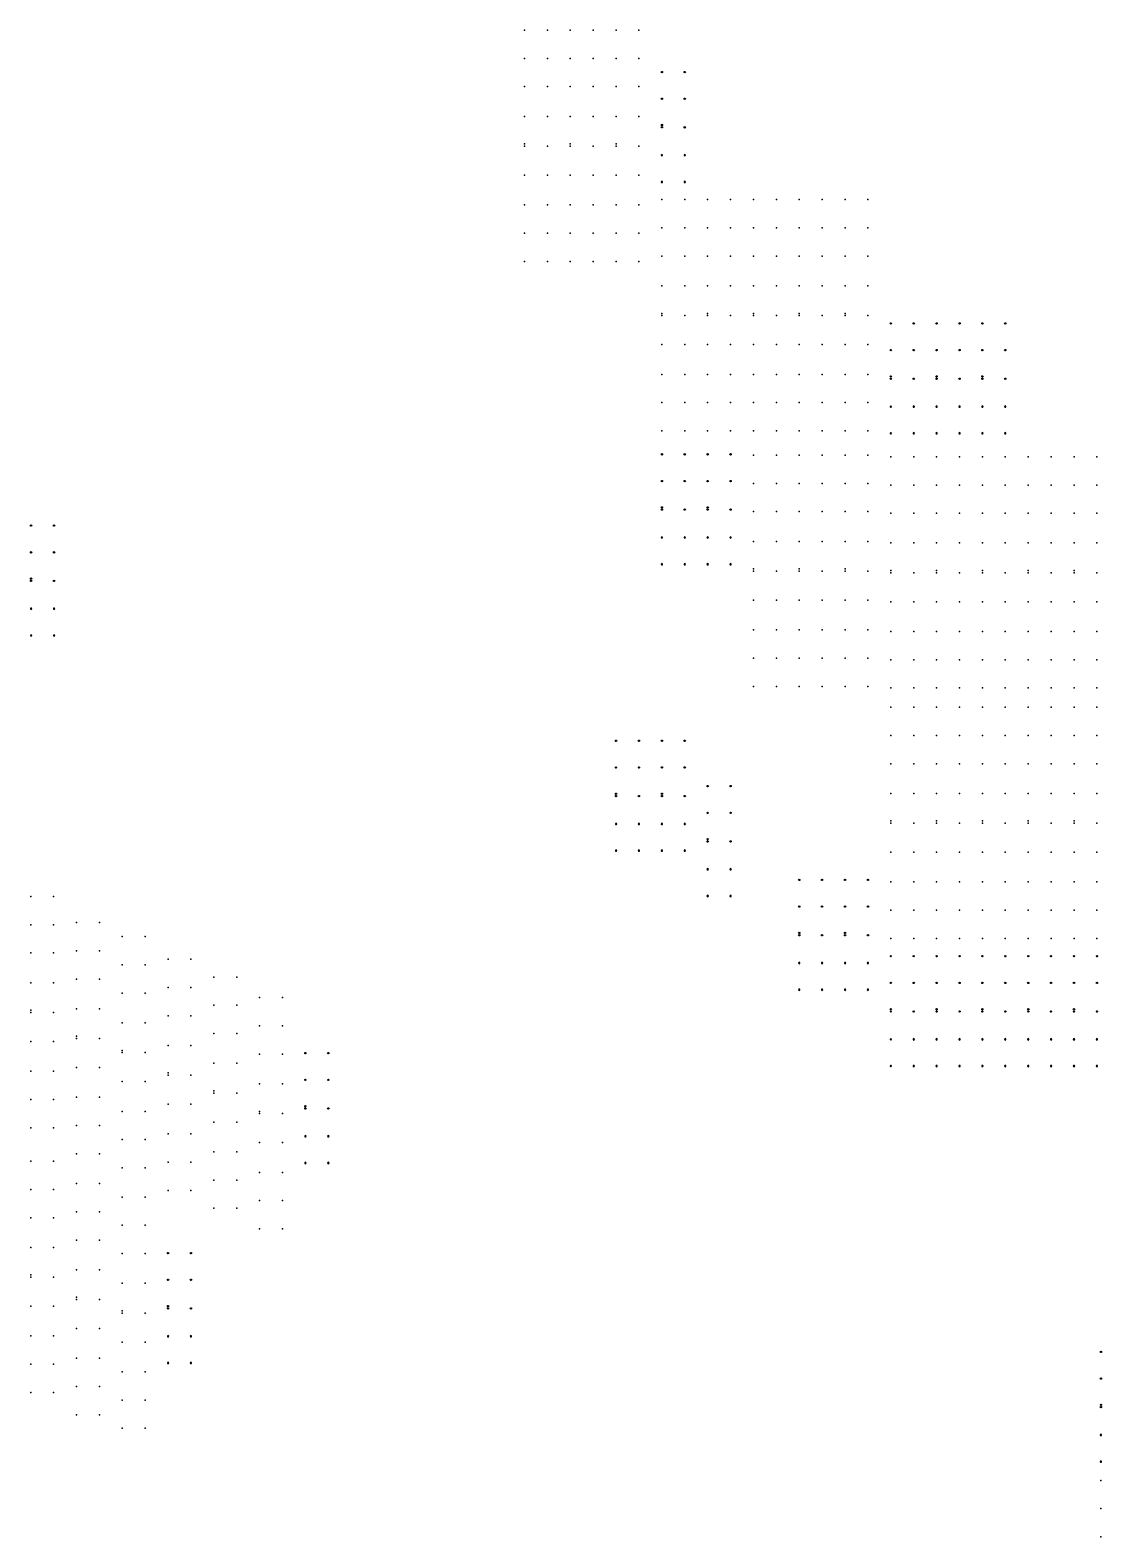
# Model space of a CAD drawing. Header units: millimetres. Extents: x 472828 to 475087, y 4317878 to 4319084.
# Drawn here: x 474240.9 to 474521.8, y 4318277.2 to 4318672.1 of the extents above; entities that cross this region are included whole.
import ezdxf

# ---------------------------------------------------------------- set-up
doc = ezdxf.new("R2010")
doc.units = ezdxf.units.MM
doc.linetypes.add('CENTER2', pattern=[1.125, 0.75, -0.125, 0.125, -0.125])
for name, color, linetype in [('10_T3_EOS_PILE_CP170_2_205', 10, 'Continuous'), ('11_T3_EOS_PILE_CP170_1_255', 11, 'Continuous'), ('12_T3_EOS_PILE_CP140_205', 12, 'Continuous'), ('13_T3_EOS_PILE_HEA_MOT_170', 13, 'Continuous'), ('14_T3_EOS_PILE_CP140_195', 14, 'Continuous'), ('15_T3_EOS_PILE_IPEA_1_225', 15, 'Continuous'), ('1_T3_EOS_PILE_MOT_HEA_255', 1, 'Continuous'), ('2_T3_EOS_PILE_HEA_255', 2, 'Continuous'), ('3_T3_EOS_PILE_IPEA_1_255', 3, 'Continuous'), ('4_T3_EOS_PILE_IPEA_2_235', 4, 'Continuous'), ('5_T3_EOS_PILE_HEA_MOT_190', 5, 'Continuous'), ('6_T3_EOS_PILE_HEA_190', 6, 'Continuous'), ('7_T3_EOS_PILE_IPEA_2_MOT_255', 7, 'Continuous'), ('8_T3_EOS_PILE_CP170_1_220', 8, 'Continuous'), ('9_T3_EOS_PILE_HEA_155', 9, 'Continuous')]:
    doc.layers.add(name, color=color, linetype=linetype)

# ---------------------------------------------------------------- blocks, each defined once
blk = doc.blocks.new('*U3')
at = {"color": 0, "linetype": 'CENTER2', "transparency": 16777216}
for p, q in [((-183, 0), (-36, 0)), ((0, 36), (0, 183)), ((36, 0), (183, 0)), ((0, -183), (0, -36))]:
    blk.add_line(p, q, dxfattribs=at)
at = {"color": 0, "linetype": 'Continuous', "transparency": 16777216}
for p, q in [((-18, 0), (18, 0)), ((0, -18), (0, 18))]:
    blk.add_line(p, q, dxfattribs=at)
blk = doc.blocks.new('A$C6274595C')
at = {"color": 0}
blk.add_circle((0, 0), 179, dxfattribs=at)
at = {"color": 0, "linetype": 'CENTER2', "rotation": 45}
blk.add_blockref('*U3', (0, 0), dxfattribs=at)
blk = doc.blocks.new('*U5')
at = {"color": 0, "linetype": 'CENTER2', "transparency": 16777216}
for p, q in [((-183, 0), (-36, 0)), ((0, 36), (0, 183)), ((36, 0), (183, 0)), ((0, -183), (0, -36))]:
    blk.add_line(p, q, dxfattribs=at)
at = {"color": 0, "linetype": 'Continuous', "transparency": 16777216}
for p, q in [((-18, 0), (18, 0)), ((0, -18), (0, 18))]:
    blk.add_line(p, q, dxfattribs=at)
blk = doc.blocks.new('b-p')
at = {"color": 5}
blk.add_circle((0, 0), 179, dxfattribs=at)
at = {"color": 5, "linetype": 'CENTER2', "rotation": 45}
blk.add_blockref('*U5', (0, 0), dxfattribs=at)
blk = doc.blocks.new('*U7')
at = {"color": 0, "linetype": 'CENTER2', "transparency": 16777216}
for p, q in [((-183, 0), (-36, 0)), ((0, 36), (0, 183)), ((36, 0), (183, 0)), ((0, -183), (0, -36))]:
    blk.add_line(p, q, dxfattribs=at)
at = {"color": 0, "linetype": 'Continuous', "transparency": 16777216}
for p, q in [((-18, 0), (18, 0)), ((0, -18), (0, 18))]:
    blk.add_line(p, q, dxfattribs=at)
blk = doc.blocks.new('PVH POST')
at = {"color": 5}
blk.add_circle((0, 0), 179, dxfattribs=at)
at = {"color": 5, "linetype": 'CENTER2', "rotation": 45}
blk.add_blockref('*U7', (0, 0), dxfattribs=at)

msp = doc.modelspace()

# ---------------------------------------------------------------- linework, layer by layer
at = {"layer": '10_T3_EOS_PILE_CP170_2_205', "extrusion": (0, -0.005053, 0.999987)}
for p in [(474382.48, 4318672.09, -0.68), (474382.48, 4318664.69, -0.71), (474436.48, 4318627.67, 0.44), (474382.48, 4318618.89, -0.94), (474436.48, 4318620.27, 0.41), (474382.48, 4318611.49, -0.98), (474247.08, 4318445.03, 0.69), (474247.08, 4318437.63, 0.65), (474283.08, 4318428.6, 0.46), (474283.08, 4318421.2, 0.43), (474247.08, 4318322.47, 0.07), (474247.08, 4318315.07, 0.03)]:
    msp.add_point(p, dxfattribs=at)
at = {"layer": '10_T3_EOS_PILE_CP170_2_205', "extrusion": (0, -0.005388, 0.999985)}
for p in [(474424.48, 4318627.67, 0.46), (474448.48, 4318627.67, 0.46), (474424.48, 4318620.27, 0.42), (474448.48, 4318620.27, 0.42), (474508.48, 4318560.28, 0.54), (474508.48, 4318552.88, 0.5), (474472.48, 4318507.08, 0.29), (474472.48, 4318499.68, 0.25), (474259.08, 4318438.2, 0.84), (474259.08, 4318430.8, 0.8), (474271.08, 4318434.51, 0.87), (474271.08, 4318427.11, 0.83), (474289.08, 4318423.93, 0.61), (474289.08, 4318416.53, 0.57), (474289.08, 4318370.73, 0.32), (474289.08, 4318363.33, 0.28)]:
    msp.add_point(p, dxfattribs=at)
at = {"layer": '10_T3_EOS_PILE_CP170_2_205', "extrusion": (0, 0.001408, 0.999999)}
for p in [(474496.48, 4318560.28, 0.13), (474520.48, 4318560.28, 0.1), (474496.48, 4318552.88, 0.14), (474520.48, 4318552.88, 0.11), (474460.48, 4318507.51, 0.2), (474460.48, 4318500.11, 0.22)]:
    msp.add_point(p, dxfattribs=at)
at = {"layer": '10_T3_EOS_PILE_CP170_2_205', "extrusion": (0, 0.011108, 0.999938)}
for p in [(474448.48, 4318507.51, 0.13), (474448.48, 4318500.11, 0.22), (474259.08, 4318316.6, 0.04), (474259.08, 4318309.2, 0.13)]:
    msp.add_point(p, dxfattribs=at)
at = {"layer": '11_T3_EOS_PILE_CP170_1_255', "extrusion": (0, -0.005053, 0.999987)}
msp.add_point((474388.48, 4318641.69, -0.83), dxfattribs=at)
at = {"layer": '11_T3_EOS_PILE_CP170_1_255', "extrusion": (0, -0.005388, 0.999985)}
for p in [(474424.48, 4318597.27, 0.3), (474448.48, 4318597.27, 0.3), (474295.08, 4318393.53, 0.44)]:
    msp.add_point(p, dxfattribs=at)
at = {"layer": '11_T3_EOS_PILE_CP170_1_255', "extrusion": (0, 0.011108, 0.999938)}
for p in [(474448.48, 4318530.31, -0.12), (474259.08, 4318339.4, -0.21)]:
    msp.add_point(p, dxfattribs=at)
at = {"layer": '11_T3_EOS_PILE_CP170_1_255', "extrusion": (0, 0.001408, 0.999999)}
msp.add_point((474520.48, 4318529.88, 0.14), dxfattribs=at)
at = {"layer": '12_T3_EOS_PILE_CP140_205', "extrusion": (0, -0.005053, 0.999987)}
for p in [(474430.48, 4318627.67, 0.44), (474430.48, 4318620.27, 0.41), (474430.48, 4318574.47, 0.17), (474430.48, 4318567.07, 0.14), (474241.08, 4318445.03, 0.69), (474241.08, 4318437.63, 0.65), (474277.08, 4318428.6, 0.46), (474277.08, 4318421.2, 0.43), (474241.08, 4318391.83, 0.42), (474241.08, 4318384.43, 0.38), (474241.08, 4318375.66, 0.34), (474277.08, 4318375.4, 0.2), (474241.08, 4318368.26, 0.3), (474277.08, 4318368, 0.16), (474247.08, 4318337.67, 0.15), (474247.08, 4318329.87, 0.11), (474241.08, 4318322.47, 0.07), (474241.08, 4318315.07, 0.03)]:
    msp.add_point(p, dxfattribs=at)
at = {"layer": '12_T3_EOS_PILE_CP140_205', "extrusion": (0, 0.001408, 0.999999)}
for p in [(474454.48, 4318560.71, 0.13), (474490.48, 4318560.28, 0.13), (474454.48, 4318553.31, 0.14), (474490.48, 4318552.88, 0.14), (474460.48, 4318522.71, 0.18), (474460.48, 4318514.91, 0.19), (474454.48, 4318507.51, 0.2), (474490.48, 4318507.08, 0.2), (474454.48, 4318500.11, 0.22), (474490.48, 4318499.68, 0.22)]:
    msp.add_point(p, dxfattribs=at)
at = {"layer": '12_T3_EOS_PILE_CP140_205', "extrusion": (0, -0.005388, 0.999985)}
for p in [(474466.48, 4318560.28, 0.58), (474502.48, 4318560.28, 0.54), (474466.48, 4318552.88, 0.54), (474502.48, 4318552.88, 0.5), (474472.48, 4318522.28, 0.37), (474472.48, 4318514.48, 0.33), (474466.48, 4318507.08, 0.29), (474502.48, 4318507.08, 0.26), (474466.48, 4318499.68, 0.25), (474502.48, 4318499.68, 0.22), (474253.08, 4318438.2, 0.84), (474253.08, 4318430.8, 0.8), (474265.08, 4318434.51, 0.87), (474265.08, 4318427.11, 0.83), (474253.08, 4318385, 0.56), (474265.08, 4318381.31, 0.58), (474253.08, 4318377.6, 0.52), (474265.08, 4318373.91, 0.54)]:
    msp.add_point(p, dxfattribs=at)
at = {"layer": '13_T3_EOS_PILE_HEA_MOT_170', "extrusion": (0, -0.005053, 0.999987)}
for p in [(474436.48, 4318597.27, 0.29), (474247.08, 4318414.63, 0.54), (474283.08, 4318398.2, 0.31), (474241.08, 4318345.87, 0.19), (474241.08, 4318345.27, 0.19)]:
    msp.add_point(p, dxfattribs=at)
at = {"layer": '13_T3_EOS_PILE_HEA_MOT_170', "extrusion": (0, 0.001408, 0.999999)}
for p in [(474454.48, 4318530.91, 0.17), (474454.48, 4318530.31, 0.17), (474496.48, 4318529.88, 0.17)]:
    msp.add_point(p, dxfattribs=at)
at = {"layer": '13_T3_EOS_PILE_HEA_MOT_170', "extrusion": (0, -0.005388, 0.999985)}
for p in [(474466.48, 4318530.48, 0.42), (474466.48, 4318529.88, 0.41), (474508.48, 4318529.88, 0.38), (474259.08, 4318407.8, 0.68), (474271.08, 4318404.11, 0.71)]:
    msp.add_point(p, dxfattribs=at)
at = {"layer": '14_T3_EOS_PILE_CP140_195', "extrusion": (0, -0.005053, 0.999987)}
for p in [(474436.48, 4318589.67, 0.25), (474436.48, 4318581.87, 0.21), (474436.48, 4318574.47, 0.17), (474436.48, 4318567.07, 0.14), (474247.08, 4318407.03, 0.5), (474247.08, 4318399.23, 0.46), (474247.08, 4318391.83, 0.42), (474283.08, 4318390.6, 0.27), (474247.08, 4318384.43, 0.38), (474283.08, 4318382.8, 0.23), (474247.08, 4318375.66, 0.34), (474283.08, 4318375.4, 0.2), (474247.08, 4318368.26, 0.3), (474283.08, 4318368, 0.16), (474247.08, 4318360.86, 0.27), (474247.08, 4318353.07, 0.23)]:
    msp.add_point(p, dxfattribs=at)
at = {"layer": '14_T3_EOS_PILE_CP140_195', "extrusion": (0, 0.001408, 0.999999)}
for p in [(474460.48, 4318560.71, 0.13), (474460.48, 4318553.31, 0.14), (474460.48, 4318545.91, 0.15), (474460.48, 4318538.11, 0.16), (474496.48, 4318522.28, 0.18), (474496.48, 4318514.48, 0.19), (474496.48, 4318507.08, 0.2), (474496.48, 4318499.68, 0.22)]:
    msp.add_point(p, dxfattribs=at)
at = {"layer": '14_T3_EOS_PILE_CP140_195', "extrusion": (0, -0.005388, 0.999985)}
for p in [(474472.48, 4318560.28, 0.58), (474472.48, 4318552.88, 0.54), (474472.48, 4318545.48, 0.5), (474472.48, 4318537.68, 0.45), (474508.48, 4318522.28, 0.34), (474508.48, 4318514.48, 0.3), (474508.48, 4318507.08, 0.26), (474508.48, 4318499.68, 0.22), (474259.08, 4318400.2, 0.64), (474271.08, 4318396.51, 0.67), (474259.08, 4318392.4, 0.6), (474271.08, 4318388.71, 0.62), (474259.08, 4318385, 0.56), (474271.08, 4318381.31, 0.58), (474259.08, 4318377.6, 0.52), (474271.08, 4318373.91, 0.54)]:
    msp.add_point(p, dxfattribs=at)
at = {"layer": '15_T3_EOS_PILE_IPEA_1_225', "extrusion": (0, 0.001408, 0.999999)}
msp.add_point((474460.48, 4318530.31, 0.17), dxfattribs=at)
at = {"layer": '15_T3_EOS_PILE_IPEA_1_225', "extrusion": (0, -0.005388, 0.999985)}
msp.add_point((474472.48, 4318529.88, 0.41), dxfattribs=at)
at = {"layer": '15_T3_EOS_PILE_IPEA_1_225', "extrusion": (0, -0.005053, 0.999987)}
msp.add_point((474247.08, 4318345.27, 0.19), dxfattribs=at)
at = {"layer": '1_T3_EOS_PILE_MOT_HEA_255', "extrusion": (0, -0.005053, 0.999987)}
for p in [(474376.48, 4318641.69, -0.83), (474400.48, 4318641.69, -0.83), (474412.48, 4318597.27, 0.29), (474460.48, 4318597.27, 0.29), (474307.08, 4318388.12, 0.4)]:
    msp.add_point(p, dxfattribs=at)
at = {"layer": '1_T3_EOS_PILE_MOT_HEA_255', "extrusion": (0, -0.005388, 0.999985)}
for p in [(474436.48, 4318530.31, 0.43), (474472.48, 4318464.24, 0.06), (474271.08, 4318335.87, 0.36)]:
    msp.add_point(p, dxfattribs=at)
at = {"layer": '2_T3_EOS_PILE_HEA_255', "extrusion": (0, -0.005053, 0.999987)}
for p in [(474376.48, 4318672.09, -0.68), (474400.48, 4318672.09, -0.68), (474376.48, 4318664.69, -0.71), (474400.48, 4318664.69, -0.71), (474376.48, 4318657.29, -0.75), (474400.48, 4318657.29, -0.75), (474376.48, 4318649.49, -0.79), (474400.48, 4318649.49, -0.79), (474376.48, 4318634.09, -0.87), (474400.48, 4318634.09, -0.87), (474376.48, 4318626.29, -0.91), (474400.48, 4318626.29, -0.91), (474412.48, 4318627.67, 0.44), (474460.48, 4318627.67, 0.44), (474376.48, 4318618.89, -0.94), (474400.48, 4318618.89, -0.94), (474412.48, 4318620.27, 0.41), (474460.48, 4318620.27, 0.41), (474412.48, 4318612.87, 0.37), (474460.48, 4318612.87, 0.37), (474376.48, 4318611.49, -0.98), (474400.48, 4318611.49, -0.98), (474412.48, 4318605.07, 0.33), (474460.48, 4318605.07, 0.33), (474412.48, 4318589.67, 0.25), (474460.48, 4318589.67, 0.25), (474412.48, 4318581.87, 0.21), (474460.48, 4318581.87, 0.21), (474412.48, 4318574.47, 0.17), (474460.48, 4318574.47, 0.17), (474412.48, 4318567.07, 0.14), (474460.48, 4318567.07, 0.14), (474307.08, 4318418.52, 0.55), (474307.08, 4318411.12, 0.52), (474307.08, 4318403.72, 0.48), (474307.08, 4318395.92, 0.44), (474307.08, 4318380.52, 0.36), (474307.08, 4318372.72, 0.32), (474307.08, 4318365.32, 0.28), (474307.08, 4318357.92, 0.25)]:
    msp.add_point(p, dxfattribs=at)
at = {"layer": '2_T3_EOS_PILE_HEA_255', "extrusion": (0, -0.005388, 0.999985)}
for p in [(474436.48, 4318560.71, 0.6), (474436.48, 4318553.31, 0.56), (474436.48, 4318545.91, 0.52), (474436.48, 4318538.11, 0.47), (474436.48, 4318522.71, 0.39), (474436.48, 4318514.91, 0.35), (474436.48, 4318507.51, 0.31), (474436.48, 4318500.11, 0.27), (474472.48, 4318494.64, 0.23), (474472.48, 4318487.24, 0.19), (474472.48, 4318479.84, 0.15), (474472.48, 4318472.04, 0.1), (474472.48, 4318456.64, 0.02), (474472.48, 4318448.84, -0.02), (474472.48, 4318441.44, -0.06), (474472.48, 4318434.04, -0.1), (474271.08, 4318366.27, 0.52), (474271.08, 4318358.87, 0.48), (474271.08, 4318351.47, 0.44), (474271.08, 4318343.67, 0.4), (474271.08, 4318328.27, 0.32), (474271.08, 4318320.47, 0.27), (474271.08, 4318313.07, 0.23), (474271.08, 4318305.67, 0.19)]:
    msp.add_point(p, dxfattribs=at)
at = {"layer": '3_T3_EOS_PILE_IPEA_1_255', "extrusion": (0, -0.005053, 0.999987)}
for p in [(474370.48, 4318672.09, -0.68), (474388.48, 4318672.09, -0.68), (474394.48, 4318672.09, -0.68), (474370.48, 4318664.69, -0.71), (474388.48, 4318664.69, -0.71), (474394.48, 4318664.69, -0.71), (474370.48, 4318657.29, -0.75), (474388.48, 4318657.29, -0.75), (474394.48, 4318657.29, -0.75), (474370.48, 4318649.49, -0.79), (474388.48, 4318649.49, -0.79), (474394.48, 4318649.49, -0.79), (474370.48, 4318634.09, -0.87), (474394.48, 4318634.09, -0.87), (474370.48, 4318626.29, -0.91), (474394.48, 4318626.29, -0.91), (474406.48, 4318627.67, 0.44), (474454.48, 4318627.67, 0.44), (474370.48, 4318618.89, -0.94), (474394.48, 4318618.89, -0.94), (474406.48, 4318620.27, 0.41), (474454.48, 4318620.27, 0.41), (474406.48, 4318612.87, 0.37), (474454.48, 4318612.87, 0.37), (474370.48, 4318611.49, -0.98), (474394.48, 4318611.49, -0.98), (474406.48, 4318605.07, 0.33), (474454.48, 4318605.07, 0.33), (474406.48, 4318589.67, 0.25), (474454.48, 4318589.67, 0.25), (474406.48, 4318581.87, 0.21), (474454.48, 4318581.87, 0.21), (474406.48, 4318574.47, 0.17), (474454.48, 4318574.47, 0.17), (474406.48, 4318567.07, 0.14), (474454.48, 4318567.07, 0.14), (474301.08, 4318418.52, 0.55), (474301.08, 4318411.12, 0.52), (474301.08, 4318403.72, 0.48), (474301.08, 4318395.92, 0.44), (474301.08, 4318380.52, 0.36), (474301.08, 4318372.72, 0.32), (474301.08, 4318365.32, 0.28), (474301.08, 4318357.92, 0.25)]:
    msp.add_point(p, dxfattribs=at)
at = {"layer": '3_T3_EOS_PILE_IPEA_1_255', "extrusion": (0, -0.005388, 0.999985)}
for p in [(474418.48, 4318627.67, 0.46), (474442.48, 4318627.67, 0.46), (474418.48, 4318620.27, 0.42), (474442.48, 4318620.27, 0.42), (474418.48, 4318612.87, 0.39), (474442.48, 4318612.87, 0.39), (474418.48, 4318605.07, 0.34), (474442.48, 4318605.07, 0.34), (474430.48, 4318560.71, 0.6), (474430.48, 4318553.31, 0.56), (474430.48, 4318545.91, 0.52), (474430.48, 4318538.11, 0.47), (474430.48, 4318522.71, 0.39), (474430.48, 4318514.91, 0.35), (474430.48, 4318507.51, 0.31), (474430.48, 4318500.11, 0.27), (474466.48, 4318494.64, 0.23), (474484.48, 4318494.64, 0.26), (474466.48, 4318487.24, 0.19), (474484.48, 4318487.24, 0.22), (474466.48, 4318479.84, 0.15), (474484.48, 4318479.84, 0.18), (474466.48, 4318472.04, 0.1), (474484.48, 4318472.04, 0.14), (474466.48, 4318456.64, 0.02), (474484.48, 4318456.64, 0.06), (474466.48, 4318448.84, -0.02), (474484.48, 4318448.84, 0.01), (474466.48, 4318441.44, -0.06), (474484.48, 4318441.44, -0.03), (474466.48, 4318434.04, -0.1), (474484.48, 4318434.04, -0.07), (474295.08, 4318423.93, 0.61), (474295.08, 4318416.53, 0.57), (474295.08, 4318409.13, 0.53), (474295.08, 4318401.33, 0.49), (474265.08, 4318366.27, 0.52), (474265.08, 4318358.87, 0.48), (474265.08, 4318351.47, 0.44), (474265.08, 4318343.67, 0.4), (474265.08, 4318328.27, 0.32), (474265.08, 4318320.47, 0.27), (474265.08, 4318313.07, 0.23), (474265.08, 4318305.67, 0.19)]:
    msp.add_point(p, dxfattribs=at)
at = {"layer": '3_T3_EOS_PILE_IPEA_1_255', "extrusion": (0, 0.001408, 0.999999)}
for p in [(474514.48, 4318560.28, 0.1), (474514.48, 4318552.88, 0.11), (474514.48, 4318545.48, 0.12), (474514.48, 4318537.68, 0.13)]:
    msp.add_point(p, dxfattribs=at)
at = {"layer": '3_T3_EOS_PILE_IPEA_1_255', "extrusion": (0, 0.011108, 0.999938)}
for p in [(474442.48, 4318522.71, -0.03), (474442.48, 4318514.91, 0.05), (474442.48, 4318507.51, 0.13), (474442.48, 4318500.11, 0.22), (474253.08, 4318331.8, -0.12), (474253.08, 4318324, -0.04), (474253.08, 4318316.6, 0.04), (474253.08, 4318309.2, 0.13)]:
    msp.add_point(p, dxfattribs=at)
at = {"layer": '3_T3_EOS_PILE_IPEA_1_255', "extrusion": (0, 0.037865, 0.999283)}
for p in [(474521.52, 4318291.99, 691.94), (474521.52, 4318284.6, 692.22), (474521.52, 4318277.21, 692.5)]:
    msp.add_point(p, dxfattribs=at)
at = {"layer": '4_T3_EOS_PILE_IPEA_2_235', "extrusion": (0, -0.005053, 0.999987)}
for p in [(474370.48, 4318642.29, -0.83), (474370.48, 4318641.69, -0.83), (474394.48, 4318642.29, -0.83), (474394.48, 4318641.69, -0.83), (474406.48, 4318597.87, 0.29), (474406.48, 4318597.27, 0.29), (474454.48, 4318597.87, 0.29), (474454.48, 4318597.27, 0.29), (474301.08, 4318388.72, 0.4), (474301.08, 4318388.12, 0.4)]:
    msp.add_point(p, dxfattribs=at)
at = {"layer": '4_T3_EOS_PILE_IPEA_2_235', "extrusion": (0, -0.005388, 0.999985)}
for p in [(474430.48, 4318530.91, 0.44), (474430.48, 4318530.31, 0.43), (474466.48, 4318464.85, 0.07), (474466.48, 4318464.25, 0.06), (474265.08, 4318336.47, 0.36), (474265.08, 4318335.87, 0.36)]:
    msp.add_point(p, dxfattribs=at)
at = {"layer": '5_T3_EOS_PILE_HEA_MOT_190', "extrusion": (0, -0.005053, 0.999987)}
for p in [(474382.48, 4318642.29, -0.83), (474382.48, 4318641.69, -0.83), (474430.48, 4318597.87, 0.29), (474430.48, 4318597.27, 0.29), (474241.08, 4318415.23, 0.54), (474241.08, 4318414.63, 0.54), (474277.08, 4318398.8, 0.31), (474277.08, 4318398.2, 0.31)]:
    msp.add_point(p, dxfattribs=at)
at = {"layer": '5_T3_EOS_PILE_HEA_MOT_190', "extrusion": (0, -0.005388, 0.999985)}
for p in [(474418.48, 4318597.87, 0.3), (474418.48, 4318597.27, 0.3), (474442.48, 4318597.87, 0.3), (474442.48, 4318597.27, 0.3), (474502.48, 4318530.48, 0.38), (474502.48, 4318529.88, 0.38), (474484.48, 4318464.24, 0.1), (474253.08, 4318408.4, 0.68), (474253.08, 4318407.8, 0.68), (474265.08, 4318404.71, 0.71), (474265.08, 4318404.11, 0.71), (474289.08, 4318394.13, 0.45), (474289.08, 4318393.53, 0.44)]:
    msp.add_point(p, dxfattribs=at)
at = {"layer": '5_T3_EOS_PILE_HEA_MOT_190', "extrusion": (0, 0.011108, 0.999938)}
for p in [(474442.48, 4318530.91, -0.13), (474442.48, 4318530.31, -0.12), (474253.08, 4318340, -0.22), (474253.08, 4318339.4, -0.21)]:
    msp.add_point(p, dxfattribs=at)
at = {"layer": '5_T3_EOS_PILE_HEA_MOT_190', "extrusion": (0, 0.001408, 0.999999)}
for p in [(474490.48, 4318530.48, 0.17), (474490.48, 4318529.88, 0.17), (474514.48, 4318530.48, 0.14), (474514.48, 4318529.88, 0.14)]:
    msp.add_point(p, dxfattribs=at)
at = {"layer": '6_T3_EOS_PILE_HEA_190', "extrusion": (0, -0.005388, 0.999985)}
for p in [(474478.48, 4318464.85, 0.1), (474478.48, 4318464.25, 0.1)]:
    msp.add_point(p, dxfattribs=at)
at = {"layer": '7_T3_EOS_PILE_IPEA_2_MOT_255', "extrusion": (0, -0.005388, 0.999985)}
for p in [(474484.48, 4318529.88, 0.45), (474508.48, 4318464.24, 0.03)]:
    msp.add_point(p, dxfattribs=at)
at = {"layer": '7_T3_EOS_PILE_IPEA_2_MOT_255', "extrusion": (0, -0.005053, 0.999987)}
for p in [(474496.48, 4318464.24, 0.05), (474520.48, 4318464.24, 0.02)]:
    msp.add_point(p, dxfattribs=at)
at = {"layer": '8_T3_EOS_PILE_CP170_1_220', "extrusion": (0, -0.005053, 0.999987)}
for p in [(474382.48, 4318657.29, -0.75), (474382.48, 4318649.49, -0.79), (474382.48, 4318634.09, -0.87), (474388.48, 4318634.09, -0.87), (474382.48, 4318626.29, -0.91), (474388.48, 4318626.29, -0.91), (474388.48, 4318618.89, -0.94), (474430.48, 4318612.87, 0.37), (474436.48, 4318612.87, 0.37), (474388.48, 4318611.49, -0.98), (474430.48, 4318605.07, 0.33), (474436.48, 4318605.07, 0.33), (474430.48, 4318589.67, 0.25), (474430.48, 4318581.87, 0.21), (474496.48, 4318494.64, 0.21), (474520.48, 4318494.64, 0.17), (474496.48, 4318487.24, 0.17), (474520.48, 4318487.24, 0.14), (474496.48, 4318479.84, 0.13), (474520.48, 4318479.84, 0.1), (474496.48, 4318472.04, 0.09), (474520.48, 4318472.04, 0.06), (474496.48, 4318456.64, 0.01), (474520.48, 4318456.64, -0.02), (474496.48, 4318448.84, -0.03), (474520.48, 4318448.84, -0.06), (474496.48, 4318441.44, -0.06), (474520.48, 4318441.44, -0.1), (474496.48, 4318434.04, -0.1), (474520.48, 4318434.04, -0.13), (474241.08, 4318430.23, 0.62), (474247.08, 4318430.23, 0.62), (474241.08, 4318422.43, 0.58), (474247.08, 4318422.43, 0.58), (474277.08, 4318413.8, 0.39), (474283.08, 4318413.8, 0.39), (474241.08, 4318407.03, 0.5), (474277.08, 4318406, 0.35), (474283.08, 4318406, 0.35), (474241.08, 4318399.23, 0.46), (474277.08, 4318390.6, 0.27), (474277.08, 4318382.8, 0.23), (474241.08, 4318360.86, 0.27), (474241.08, 4318353.07, 0.23), (474241.08, 4318337.67, 0.15), (474241.08, 4318329.87, 0.11)]:
    msp.add_point(p, dxfattribs=at)
at = {"layer": '8_T3_EOS_PILE_CP170_1_220', "extrusion": (0, -0.005388, 0.999985)}
for p in [(474424.48, 4318612.87, 0.39), (474448.48, 4318612.87, 0.39), (474424.48, 4318605.07, 0.34), (474448.48, 4318605.07, 0.34), (474418.48, 4318589.67, 0.26), (474424.48, 4318589.67, 0.26), (474442.48, 4318589.67, 0.26), (474448.48, 4318589.67, 0.26), (474418.48, 4318581.87, 0.22), (474424.48, 4318581.87, 0.22), (474442.48, 4318581.87, 0.22), (474448.48, 4318581.87, 0.22), (474418.48, 4318574.47, 0.18), (474424.48, 4318574.47, 0.18), (474442.48, 4318574.47, 0.18), (474448.48, 4318574.47, 0.18), (474418.48, 4318567.07, 0.14), (474424.48, 4318567.07, 0.14), (474442.48, 4318567.07, 0.14), (474448.48, 4318567.07, 0.14), (474484.48, 4318560.28, 0.61), (474484.48, 4318552.88, 0.57), (474466.48, 4318545.48, 0.5), (474484.48, 4318545.48, 0.53), (474502.48, 4318545.48, 0.46), (474508.48, 4318545.48, 0.46), (474466.48, 4318537.68, 0.45), (474484.48, 4318537.68, 0.49), (474502.48, 4318537.68, 0.42), (474508.48, 4318537.68, 0.42), (474466.48, 4318522.28, 0.37), (474484.48, 4318522.28, 0.41), (474502.48, 4318522.28, 0.34), (474466.48, 4318514.48, 0.33), (474484.48, 4318514.48, 0.36), (474502.48, 4318514.48, 0.3), (474484.48, 4318507.08, 0.32), (474484.48, 4318499.68, 0.28), (474478.48, 4318494.64, 0.26), (474508.48, 4318494.64, 0.19), (474478.48, 4318487.24, 0.22), (474508.48, 4318487.24, 0.15), (474478.48, 4318479.84, 0.18), (474508.48, 4318479.84, 0.11), (474478.48, 4318472.04, 0.14), (474508.48, 4318472.04, 0.07), (474478.48, 4318456.64, 0.06), (474508.48, 4318456.64, -0.01), (474478.48, 4318448.84, 0.01), (474508.48, 4318448.84, -0.05), (474478.48, 4318441.44, -0.03), (474508.48, 4318441.44, -0.09), (474478.48, 4318434.04, -0.07), (474508.48, 4318434.04, -0.13), (474253.08, 4318423.4, 0.76), (474259.08, 4318423.4, 0.76), (474265.08, 4318419.71, 0.79), (474271.08, 4318419.71, 0.79), (474253.08, 4318415.6, 0.72), (474259.08, 4318415.6, 0.72), (474265.08, 4318411.91, 0.75), (474271.08, 4318411.91, 0.75), (474289.08, 4318409.13, 0.53), (474253.08, 4318400.2, 0.64), (474289.08, 4318401.33, 0.49), (474265.08, 4318396.51, 0.67), (474253.08, 4318392.4, 0.6), (474265.08, 4318388.71, 0.62), (474289.08, 4318385.93, 0.4), (474295.08, 4318385.93, 0.4), (474289.08, 4318378.13, 0.36), (474295.08, 4318378.13, 0.36), (474295.08, 4318370.73, 0.32), (474295.08, 4318363.33, 0.28)]:
    msp.add_point(p, dxfattribs=at)
at = {"layer": '8_T3_EOS_PILE_CP170_1_220', "extrusion": (0, 0.011108, 0.999938)}
for p in [(474442.48, 4318560.71, -0.46), (474448.48, 4318560.71, -0.46), (474442.48, 4318553.31, -0.37), (474448.48, 4318553.31, -0.37), (474442.48, 4318545.91, -0.29), (474448.48, 4318545.91, -0.29), (474442.48, 4318538.11, -0.21), (474448.48, 4318538.11, -0.21), (474448.48, 4318522.71, -0.03), (474448.48, 4318514.91, 0.05), (474253.08, 4318369.79, -0.55), (474259.08, 4318369.79, -0.55), (474253.08, 4318362.4, -0.46), (474259.08, 4318362.4, -0.46), (474253.08, 4318355, -0.38), (474259.08, 4318355, -0.38), (474253.08, 4318347.2, -0.3), (474259.08, 4318347.2, -0.3), (474259.08, 4318331.8, -0.12), (474259.08, 4318324, -0.04)]:
    msp.add_point(p, dxfattribs=at)
at = {"layer": '8_T3_EOS_PILE_CP170_1_220', "extrusion": (0, 0.001408, 0.999999)}
for p in [(474454.48, 4318545.91, 0.15), (474490.48, 4318545.48, 0.15), (474496.48, 4318545.48, 0.15), (474520.48, 4318545.48, 0.12), (474454.48, 4318538.11, 0.16), (474490.48, 4318537.68, 0.16), (474496.48, 4318537.68, 0.16), (474520.48, 4318537.68, 0.13), (474454.48, 4318522.71, 0.18), (474490.48, 4318522.28, 0.18), (474514.48, 4318522.28, 0.15), (474520.48, 4318522.28, 0.15), (474454.48, 4318514.91, 0.19), (474490.48, 4318514.48, 0.19), (474514.48, 4318514.48, 0.16), (474520.48, 4318514.48, 0.16), (474514.48, 4318507.08, 0.17), (474520.48, 4318507.08, 0.17), (474514.48, 4318499.68, 0.18), (474520.48, 4318499.68, 0.18)]:
    msp.add_point(p, dxfattribs=at)
at = {"layer": '9_T3_EOS_PILE_HEA_155', "extrusion": (0, -0.005388, 0.999985)}
for p in [(474478.48, 4318560.28, 0.61), (474478.48, 4318552.88, 0.57), (474478.48, 4318545.48, 0.53), (474478.48, 4318537.68, 0.49), (474478.48, 4318530.48, 0.45), (474478.48, 4318529.88, 0.45), (474478.48, 4318522.28, 0.41), (474478.48, 4318514.48, 0.36), (474478.48, 4318507.08, 0.32), (474478.48, 4318499.68, 0.28), (474502.48, 4318494.64, 0.19), (474502.48, 4318487.24, 0.15), (474502.48, 4318479.84, 0.11), (474502.48, 4318472.04, 0.07), (474502.48, 4318464.85, 0.03), (474502.48, 4318464.25, 0.03), (474502.48, 4318456.64, -0.01), (474502.48, 4318448.84, -0.05), (474502.48, 4318441.44, -0.09), (474502.48, 4318434.04, -0.13)]:
    msp.add_point(p, dxfattribs=at)
at = {"layer": '9_T3_EOS_PILE_HEA_155', "extrusion": (0, -0.005053, 0.999987)}
for p in [(474490.48, 4318494.64, 0.21), (474514.48, 4318494.64, 0.17), (474490.48, 4318487.24, 0.17), (474514.48, 4318487.24, 0.14), (474490.48, 4318479.84, 0.13), (474514.48, 4318479.84, 0.1), (474490.48, 4318472.04, 0.09), (474514.48, 4318472.04, 0.06), (474490.48, 4318464.85, 0.05), (474490.48, 4318464.25, 0.05), (474514.48, 4318464.85, 0.02), (474514.48, 4318464.25, 0.02), (474490.48, 4318456.64, 0.01), (474514.48, 4318456.64, -0.02), (474490.48, 4318448.84, -0.03), (474514.48, 4318448.84, -0.06), (474490.48, 4318441.44, -0.06), (474514.48, 4318441.44, -0.1), (474490.48, 4318434.04, -0.1), (474514.48, 4318434.04, -0.13)]:
    msp.add_point(p, dxfattribs=at)

# ---------------------------------------------------------------- block references
at = {"color": 0, "extrusion": (0, 0.021167, 0.999776), "yscale": 0.001, "zscale": 0.001}
for name, p, xscale, rotation in [('A$C6274595C', (-474406.48, -4317693.56, 91411.94), 0.001, 89.99999999999999), ('A$C6274595C', (-474412.48, -4317693.56, 91411.94), 0.001, 89.99999999999999), ('A$C6274595C', (-474406.48, -4317686.56, 91411.94), 0.001, 89.99999999999999), ('A$C6274595C', (-474412.48, -4317686.56, 91411.94), 0.001, 89.99999999999999), ('A$C6274595C', (-474406.48, -4317679.67, 91411.94), 0.001, 89.99999999999999), ('A$C6274595C', (-474406.48, -4317679.07, 91411.94), 0.001, 89.99999999999999), ('b-p', (-474412.48, -4317679.06, 91411.94), 0.001, 89.99999999999999), ('A$C6274595C', (-474406.48, -4317671.76, 91411.94), -0.001, 89.99999999999991), ('A$C6274595C', (-474412.48, -4317671.76, 91411.94), -0.001, 89.99999999999991), ('A$C6274595C', (-474406.48, -4317664.76, 91411.94), -0.001, 89.99999999999991), ('A$C6274595C', (-474412.48, -4317664.76, 91411.94), -0.001, 89.99999999999991), ('PVH POST', (-474466.48, -4317627.68, 91410.68), 0.001, 89.99999999999999), ('PVH POST', (-474472.48, -4317627.68, 91410.68), 0.001, 89.99999999999999), ('PVH POST', (-474478.48, -4317627.68, 91410.72), 0.001, 89.99999999999999), ('PVH POST', (-474484.48, -4317627.68, 91410.72), 0.001, 89.99999999999999), ('A$C6274595C', (-474490.48, -4317627.69, 91410.22), 0.001, 89.99999999999999), ('A$C6274595C', (-474496.48, -4317627.69, 91410.22), 0.001, 89.99999999999999), ('PVH POST', (-474466.48, -4317620.68, 91410.68), 0.001, 89.99999999999999), ('PVH POST', (-474472.48, -4317620.68, 91410.68), 0.001, 89.99999999999999), ('PVH POST', (-474478.48, -4317620.68, 91410.72), 0.001, 89.99999999999999), ('PVH POST', (-474484.48, -4317620.68, 91410.72), 0.001, 89.99999999999999), ('A$C6274595C', (-474490.48, -4317620.69, 91410.22), 0.001, 89.99999999999999), ('A$C6274595C', (-474496.48, -4317620.69, 91410.22), 0.001, 89.99999999999999), ('PVH POST', (-474466.48, -4317613.79, 91410.68), 0.001, 89.99999999999999), ('PVH POST', (-474466.48, -4317613.19, 91410.68), 0.001, 89.99999999999999), ('b-p', (-474472.48, -4317613.18, 91410.68), 0.001, 89.99999999999999), ('PVH POST', (-474478.48, -4317613.78, 91410.72), 0.001, 89.99999999999999), ('PVH POST', (-474478.48, -4317613.18, 91410.72), 0.001, 89.99999999999999), ('b-p', (-474484.48, -4317613.18, 91410.72), 0.001, 89.99999999999999), ('A$C6274595C', (-474490.48, -4317613.8, 91410.22), 0.001, 89.99999999999999), ('A$C6274595C', (-474490.48, -4317613.2, 91410.22), 0.001, 89.99999999999999), ('b-p', (-474496.48, -4317613.19, 91410.22), 0.001, 89.99999999999999), ('PVH POST', (-474466.48, -4317605.88, 91410.68), -0.001, 89.99999999999991), ('PVH POST', (-474472.48, -4317605.88, 91410.68), -0.001, 89.99999999999991), ('PVH POST', (-474478.48, -4317605.88, 91410.72), -0.001, 89.99999999999991), ('PVH POST', (-474484.48, -4317605.88, 91410.72), -0.001, 89.99999999999991), ('A$C6274595C', (-474490.48, -4317605.89, 91410.22), -0.001, 89.99999999999991), ('A$C6274595C', (-474496.48, -4317605.89, 91410.22), -0.001, 89.99999999999991), ('PVH POST', (-474466.48, -4317598.88, 91410.68), -0.001, 89.99999999999991), ('PVH POST', (-474472.48, -4317598.88, 91410.68), -0.001, 89.99999999999991), ('PVH POST', (-474478.48, -4317598.88, 91410.72), -0.001, 89.99999999999991), ('PVH POST', (-474484.48, -4317598.88, 91410.72), -0.001, 89.99999999999991), ('A$C6274595C', (-474490.48, -4317598.89, 91410.22), -0.001, 89.99999999999991), ('A$C6274595C', (-474496.48, -4317598.89, 91410.22), -0.001, 89.99999999999991), ('A$C6274595C', (-474406.48, -4317593.37, 91410.54), 0.001, 89.99999999999999), ('A$C6274595C', (-474412.48, -4317593.37, 91410.54), 0.001, 89.99999999999999), ('PVH POST', (-474418.48, -4317593.37, 91410.58), 0.001, 89.99999999999999), ('PVH POST', (-474424.48, -4317593.37, 91410.58), 0.001, 89.99999999999999), ('A$C6274595C', (-474406.48, -4317586.37, 91410.54), 0.001, 89.99999999999999), ('A$C6274595C', (-474412.48, -4317586.37, 91410.54), 0.001, 89.99999999999999), ('PVH POST', (-474418.48, -4317586.37, 91410.58), 0.001, 89.99999999999999), ('PVH POST', (-474424.48, -4317586.37, 91410.58), 0.001, 89.99999999999999), ('A$C6274595C', (-474406.48, -4317579.47, 91410.54), 0.001, 89.99999999999999), ('A$C6274595C', (-474406.48, -4317578.87, 91410.54), 0.001, 89.99999999999999), ('b-p', (-474412.48, -4317578.87, 91410.54), 0.001, 89.99999999999999), ('PVH POST', (-474418.48, -4317579.47, 91410.58), 0.001, 89.99999999999999), ('PVH POST', (-474418.48, -4317578.87, 91410.58), 0.001, 89.99999999999999), ('b-p', (-474424.48, -4317578.87, 91410.58), 0.001, 89.99999999999999), ('A$C6274595C', (-474241.2, -4317574.7, 91409.49), 0.001, 89.99999999999999), ('A$C6274595C', (-474247.2, -4317574.7, 91409.49), 0.001, 89.99999999999999), ('A$C6274595C', (-474406.48, -4317571.57, 91410.54), -0.001, 89.99999999999991), ('A$C6274595C', (-474412.48, -4317571.57, 91410.54), -0.001, 89.99999999999991), ('PVH POST', (-474418.48, -4317571.57, 91410.58), -0.001, 89.99999999999991), ('PVH POST', (-474424.48, -4317571.57, 91410.58), -0.001, 89.99999999999991), ('A$C6274595C', (-474241.2, -4317567.7, 91409.49), 0.001, 89.99999999999999), ('A$C6274595C', (-474247.2, -4317567.7, 91409.49), 0.001, 89.99999999999999), ('A$C6274595C', (-474406.48, -4317564.57, 91410.54), -0.001, 89.99999999999991), ('A$C6274595C', (-474412.48, -4317564.57, 91410.54), -0.001, 89.99999999999991), ('PVH POST', (-474418.48, -4317564.57, 91410.58), -0.001, 89.99999999999991), ('PVH POST', (-474424.48, -4317564.57, 91410.58), -0.001, 89.99999999999991), ('A$C6274595C', (-474241.2, -4317560.8, 91409.49), 0.001, 89.99999999999999), ('A$C6274595C', (-474241.2, -4317560.2, 91409.49), 0.001, 89.99999999999999), ('b-p', (-474247.2, -4317560.2, 91409.49), 0.001, 89.99999999999999), ('A$C6274595C', (-474241.2, -4317552.9, 91409.49), -0.001, 89.99999999999991), ('A$C6274595C', (-474247.2, -4317552.9, 91409.49), -0.001, 89.99999999999991), ('A$C6274595C', (-474241.2, -4317545.9, 91409.49), -0.001, 89.99999999999991), ('A$C6274595C', (-474247.2, -4317545.9, 91409.49), -0.001, 89.99999999999991), ('A$C6274595C', (-474394.48, -4317518.32, 91408.68), 0.001, 89.99999999999999), ('A$C6274595C', (-474400.48, -4317518.32, 91408.68), 0.001, 89.99999999999999), ('A$C6274595C', (-474406.48, -4317518.32, 91408.72), 0.001, 89.99999999999999), ('A$C6274595C', (-474412.48, -4317518.32, 91408.72), 0.001, 89.99999999999999), ('A$C6274595C', (-474394.48, -4317511.32, 91408.68), 0.001, 89.99999999999999), ('A$C6274595C', (-474400.48, -4317511.32, 91408.68), 0.001, 89.99999999999999), ('A$C6274595C', (-474406.48, -4317511.32, 91408.72), 0.001, 89.99999999999999), ('A$C6274595C', (-474412.48, -4317511.32, 91408.72), 0.001, 89.99999999999999), ('A$C6274595C', (-474394.48, -4317504.42, 91408.68), 0.001, 89.99999999999999), ('A$C6274595C', (-474394.48, -4317503.82, 91408.68), 0.001, 89.99999999999999), ('b-p', (-474400.48, -4317503.82, 91408.68), 0.001, 89.99999999999999), ('A$C6274595C', (-474406.48, -4317504.42, 91408.72), 0.001, 89.99999999999999), ('A$C6274595C', (-474406.48, -4317503.82, 91408.72), 0.001, 89.99999999999999), ('b-p', (-474412.48, -4317503.82, 91408.72), 0.001, 89.99999999999999), ('A$C6274595C', (-474418.48, -4317506.44, 91408.23), 0.001, 89.99999999999999), ('A$C6274595C', (-474424.48, -4317506.44, 91408.23), 0.001, 89.99999999999999), ('A$C6274595C', (-474418.48, -4317499.44, 91408.23), 0.001, 89.99999999999999), ('A$C6274595C', (-474424.48, -4317499.44, 91408.23), 0.001, 89.99999999999999), ('A$C6274595C', (-474394.48, -4317496.52, 91408.68), -0.001, 89.99999999999991), ('A$C6274595C', (-474400.48, -4317496.52, 91408.68), -0.001, 89.99999999999991), ('A$C6274595C', (-474406.48, -4317496.52, 91408.72), -0.001, 89.99999999999991), ('A$C6274595C', (-474412.48, -4317496.52, 91408.72), -0.001, 89.99999999999991), ('A$C6274595C', (-474418.48, -4317492.54, 91408.23), 0.001, 89.99999999999999), ('A$C6274595C', (-474418.48, -4317491.94, 91408.23), 0.001, 89.99999999999999), ('b-p', (-474424.48, -4317491.94, 91408.23), 0.001, 89.99999999999999), ('A$C6274595C', (-474394.48, -4317489.52, 91408.68), -0.001, 89.99999999999991), ('A$C6274595C', (-474400.48, -4317489.52, 91408.68), -0.001, 89.99999999999991), ('A$C6274595C', (-474406.48, -4317489.52, 91408.72), -0.001, 89.99999999999991), ('A$C6274595C', (-474412.48, -4317489.52, 91408.72), -0.001, 89.99999999999991), ('A$C6274595C', (-474418.48, -4317484.64, 91408.23), -0.001, 89.99999999999991), ('A$C6274595C', (-474424.48, -4317484.64, 91408.23), -0.001, 89.99999999999991), ('A$C6274595C', (-474442.48, -4317481.87, 91407.98), 0.001, 89.99999999999999), ('A$C6274595C', (-474448.48, -4317481.87, 91407.98), 0.001, 89.99999999999999), ('PVH POST', (-474454.48, -4317481.87, 91408.01), 0.001, 89.99999999999999), ('PVH POST', (-474460.48, -4317481.87, 91408.01), 0.001, 89.99999999999999), ('A$C6274595C', (-474418.48, -4317477.64, 91408.23), -0.001, 89.99999999999991), ('A$C6274595C', (-474424.48, -4317477.64, 91408.23), -0.001, 89.99999999999991), ('A$C6274595C', (-474442.48, -4317474.87, 91407.98), 0.001, 89.99999999999999), ('A$C6274595C', (-474448.48, -4317474.87, 91407.98), 0.001, 89.99999999999999), ('PVH POST', (-474454.48, -4317474.87, 91408.01), 0.001, 89.99999999999999), ('PVH POST', (-474460.48, -4317474.87, 91408.01), 0.001, 89.99999999999999), ('A$C6274595C', (-474442.48, -4317467.97, 91407.98), 0.001, 89.99999999999999), ('A$C6274595C', (-474442.48, -4317467.37, 91407.98), 0.001, 89.99999999999999), ('b-p', (-474448.48, -4317467.37, 91407.98), 0.001, 89.99999999999999), ('PVH POST', (-474454.48, -4317467.97, 91408.01), 0.001, 89.99999999999999), ('PVH POST', (-474454.48, -4317467.37, 91408.01), 0.001, 89.99999999999999), ('b-p', (-474460.48, -4317467.37, 91408.01), 0.001, 89.99999999999999), ('A$C6274595C', (-474442.48, -4317460.07, 91407.98), -0.001, 89.99999999999991), ('A$C6274595C', (-474448.48, -4317460.07, 91407.98), -0.001, 89.99999999999991), ('PVH POST', (-474454.48, -4317460.07, 91408.01), -0.001, 89.99999999999991), ('PVH POST', (-474460.48, -4317460.07, 91408.01), -0.001, 89.99999999999991), ('A$C6274595C', (-474466.48, -4317461.88, 91407.56), 0.001, 89.99999999999999), ('A$C6274595C', (-474472.48, -4317461.88, 91407.56), 0.001, 89.99999999999999), ('PVH POST', (-474478.48, -4317461.88, 91407.56), 0.001, 89.99999999999999), ('PVH POST', (-474484.48, -4317461.88, 91407.56), 0.001, 89.99999999999999), ('PVH POST', (-474490.48, -4317461.88, 91407.56), 0.001, 89.99999999999999), ('PVH POST', (-474496.48, -4317461.88, 91407.56), 0.001, 89.99999999999999), ('PVH POST', (-474502.48, -4317461.88, 91407.52), 0.001, 89.99999999999999), ('PVH POST', (-474508.48, -4317461.88, 91407.52), 0.001, 89.99999999999999), ('PVH POST', (-474514.48, -4317461.88, 91407.52), 0.001, 89.99999999999999), ('PVH POST', (-474520.48, -4317461.88, 91407.52), 0.001, 89.99999999999999), ('A$C6274595C', (-474442.48, -4317453.07, 91407.98), -0.001, 89.99999999999991), ('A$C6274595C', (-474448.48, -4317453.07, 91407.98), -0.001, 89.99999999999991), ('PVH POST', (-474454.48, -4317453.07, 91408.01), -0.001, 89.99999999999991), ('PVH POST', (-474460.48, -4317453.07, 91408.01), -0.001, 89.99999999999991), ('A$C6274595C', (-474466.48, -4317454.88, 91407.56), 0.001, 89.99999999999999), ('A$C6274595C', (-474472.48, -4317454.88, 91407.56), 0.001, 89.99999999999999), ('PVH POST', (-474478.48, -4317454.88, 91407.56), 0.001, 89.99999999999999), ('PVH POST', (-474484.48, -4317454.88, 91407.56), 0.001, 89.99999999999999), ('PVH POST', (-474490.48, -4317454.88, 91407.56), 0.001, 89.99999999999999), ('PVH POST', (-474496.48, -4317454.88, 91407.56), 0.001, 89.99999999999999), ('PVH POST', (-474502.48, -4317454.88, 91407.52), 0.001, 89.99999999999999), ('PVH POST', (-474508.48, -4317454.88, 91407.52), 0.001, 89.99999999999999), ('PVH POST', (-474514.48, -4317454.88, 91407.52), 0.001, 89.99999999999999), ('PVH POST', (-474520.48, -4317454.88, 91407.52), 0.001, 89.99999999999999), ('A$C6274595C', (-474466.48, -4317447.98, 91407.56), 0.001, 89.99999999999999), ('A$C6274595C', (-474466.48, -4317447.38, 91407.56), 0.001, 89.99999999999999), ('b-p', (-474472.48, -4317447.38, 91407.56), 0.001, 89.99999999999999), ('PVH POST', (-474478.48, -4317447.98, 91407.56), 0.001, 89.99999999999999), ('PVH POST', (-474478.48, -4317447.38, 91407.56), 0.001, 89.99999999999999), ('b-p', (-474484.48, -4317447.38, 91407.56), 0.001, 89.99999999999999), ('PVH POST', (-474490.48, -4317447.98, 91407.56), 0.001, 89.99999999999999), ('PVH POST', (-474490.48, -4317447.38, 91407.56), 0.001, 89.99999999999999), ('b-p', (-474496.48, -4317447.38, 91407.56), 0.001, 89.99999999999999), ('PVH POST', (-474502.48, -4317447.98, 91407.52), 0.001, 89.99999999999999), ('PVH POST', (-474502.48, -4317447.38, 91407.52), 0.001, 89.99999999999999), ('b-p', (-474508.48, -4317447.38, 91407.52), 0.001, 89.99999999999999), ('PVH POST', (-474514.48, -4317447.98, 91407.52), 0.001, 89.99999999999999), ('PVH POST', (-474514.48, -4317447.38, 91407.52), 0.001, 89.99999999999999), ('b-p', (-474520.48, -4317447.38, 91407.52), 0.001, 89.99999999999999), ('A$C6274595C', (-474466.48, -4317440.08, 91407.56), -0.001, 89.99999999999991), ('A$C6274595C', (-474472.48, -4317440.08, 91407.56), -0.001, 89.99999999999991), ('PVH POST', (-474478.48, -4317440.08, 91407.56), -0.001, 89.99999999999991), ('PVH POST', (-474484.48, -4317440.08, 91407.56), -0.001, 89.99999999999991), ('PVH POST', (-474490.48, -4317440.08, 91407.56), -0.001, 89.99999999999991), ('PVH POST', (-474496.48, -4317440.08, 91407.56), -0.001, 89.99999999999991), ('PVH POST', (-474502.48, -4317440.08, 91407.52), -0.001, 89.99999999999991), ('PVH POST', (-474508.48, -4317440.08, 91407.52), -0.001, 89.99999999999991), ('PVH POST', (-474514.48, -4317440.08, 91407.52), -0.001, 89.99999999999991), ('PVH POST', (-474520.48, -4317440.08, 91407.52), -0.001, 89.99999999999991), ('A$C6274595C', (-474313.08, -4317436.46, 91407.71), 0.001, 89.99999999999999), ('A$C6274595C', (-474319.08, -4317436.46, 91407.71), 0.001, 89.99999999999999), ('A$C6274595C', (-474466.48, -4317433.08, 91407.56), -0.001, 89.99999999999991), ('A$C6274595C', (-474472.48, -4317433.08, 91407.56), -0.001, 89.99999999999991), ('PVH POST', (-474478.48, -4317433.08, 91407.56), -0.001, 89.99999999999991), ('PVH POST', (-474484.48, -4317433.08, 91407.56), -0.001, 89.99999999999991), ('PVH POST', (-474490.48, -4317433.08, 91407.56), -0.001, 89.99999999999991), ('PVH POST', (-474496.48, -4317433.08, 91407.56), -0.001, 89.99999999999991), ('PVH POST', (-474502.48, -4317433.08, 91407.52), -0.001, 89.99999999999991), ('PVH POST', (-474508.48, -4317433.08, 91407.52), -0.001, 89.99999999999991), ('PVH POST', (-474514.48, -4317433.08, 91407.52), -0.001, 89.99999999999991), ('PVH POST', (-474520.48, -4317433.08, 91407.52), -0.001, 89.99999999999991), ('A$C6274595C', (-474313.08, -4317429.46, 91407.71), 0.001, 89.99999999999999), ('A$C6274595C', (-474319.08, -4317429.46, 91407.71), 0.001, 89.99999999999999), ('A$C6274595C', (-474313.08, -4317422.56, 91407.71), 0.001, 89.99999999999999), ('A$C6274595C', (-474313.08, -4317421.96, 91407.71), 0.001, 89.99999999999999), ('b-p', (-474319.08, -4317421.96, 91407.71), 0.001, 89.99999999999999), ('A$C6274595C', (-474313.08, -4317414.66, 91407.71), -0.001, 89.99999999999991), ('A$C6274595C', (-474319.08, -4317414.66, 91407.71), -0.001, 89.99999999999991), ('A$C6274595C', (-474313.08, -4317407.66, 91407.71), -0.001, 89.99999999999991), ('A$C6274595C', (-474319.08, -4317407.66, 91407.71), -0.001, 89.99999999999991), ('A$C6274595C', (-474277.08, -4317384.07, 91406.21), 0.001, 89.99999999999999), ('A$C6274595C', (-474283.08, -4317384.07, 91406.21), 0.001, 89.99999999999999), ('A$C6274595C', (-474277.08, -4317377.07, 91406.21), 0.001, 89.99999999999999), ('A$C6274595C', (-474283.08, -4317377.07, 91406.21), 0.001, 89.99999999999999), ('A$C6274595C', (-474277.08, -4317370.17, 91406.21), 0.001, 89.99999999999999), ('A$C6274595C', (-474277.08, -4317369.57, 91406.21), 0.001, 89.99999999999999), ('b-p', (-474283.08, -4317369.57, 91406.21), 0.001, 89.99999999999999), ('A$C6274595C', (-474277.08, -4317362.27, 91406.21), -0.001, 89.99999999999991), ('A$C6274595C', (-474283.08, -4317362.27, 91406.21), -0.001, 89.99999999999991), ('A$C6274595C', (-474277.08, -4317355.27, 91406.21), -0.001, 89.99999999999991), ('A$C6274595C', (-474283.08, -4317355.27, 91406.21), -0.001, 89.99999999999991)]:
    msp.add_blockref(name, p, dxfattribs=dict(at, xscale=xscale, rotation=rotation))
at = {"color": 0, "extrusion": (0, 0.053213, 0.998583), "yscale": 0.001, "zscale": 0.001}
for p, xscale, rotation in [((-474521.52, -4312170.64, 230481.23), 0.001, 89.99999999999999), ((-474521.52, -4312163.64, 230481.23), 0.001, 89.99999999999999), ((-474521.52, -4312156.74, 230481.23), 0.001, 89.99999999999999), ((-474521.52, -4312156.14, 230481.23), 0.001, 89.99999999999999), ((-474521.52, -4312148.84, 230481.23), -0.001, 89.99999999999991), ((-474521.52, -4312141.84, 230481.23), -0.001, 89.99999999999991)]:
    msp.add_blockref('A$C6274595C', p, dxfattribs=dict(at, xscale=xscale, rotation=rotation))

doc.saveas('drawing.dxf')
